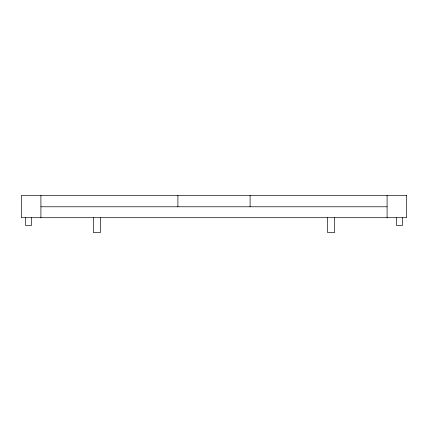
<?xml version="1.0" encoding="UTF-8"?>
<svg xmlns="http://www.w3.org/2000/svg" width="428" height="428" viewBox="0 0 428 428"><rect width="100%" height="100%" fill="white"/><g stroke="black" fill="none" stroke-linecap="round" stroke-linejoin="round"><path stroke-width="0.64" d="M40.911 206.778L387.089 206.778M402.384 217.708L402.384 225.513L396.531 225.513L396.531 217.708M387.089 195.462L387.089 217.708M334.594 217.708L334.594 232.538L327.57 232.538L327.57 217.708M250.102 195.462L250.102 206.778M177.898 195.462L177.898 206.778M100.43 217.708L100.43 232.538L93.406 232.538L93.406 217.708M40.911 195.462L40.911 217.708M31.469 217.708L31.469 225.513L25.616 225.513L25.616 217.708M406.6 195.462L21.4 195.462L21.4 217.708L406.6 217.708L406.6 195.462"/></g></svg>
